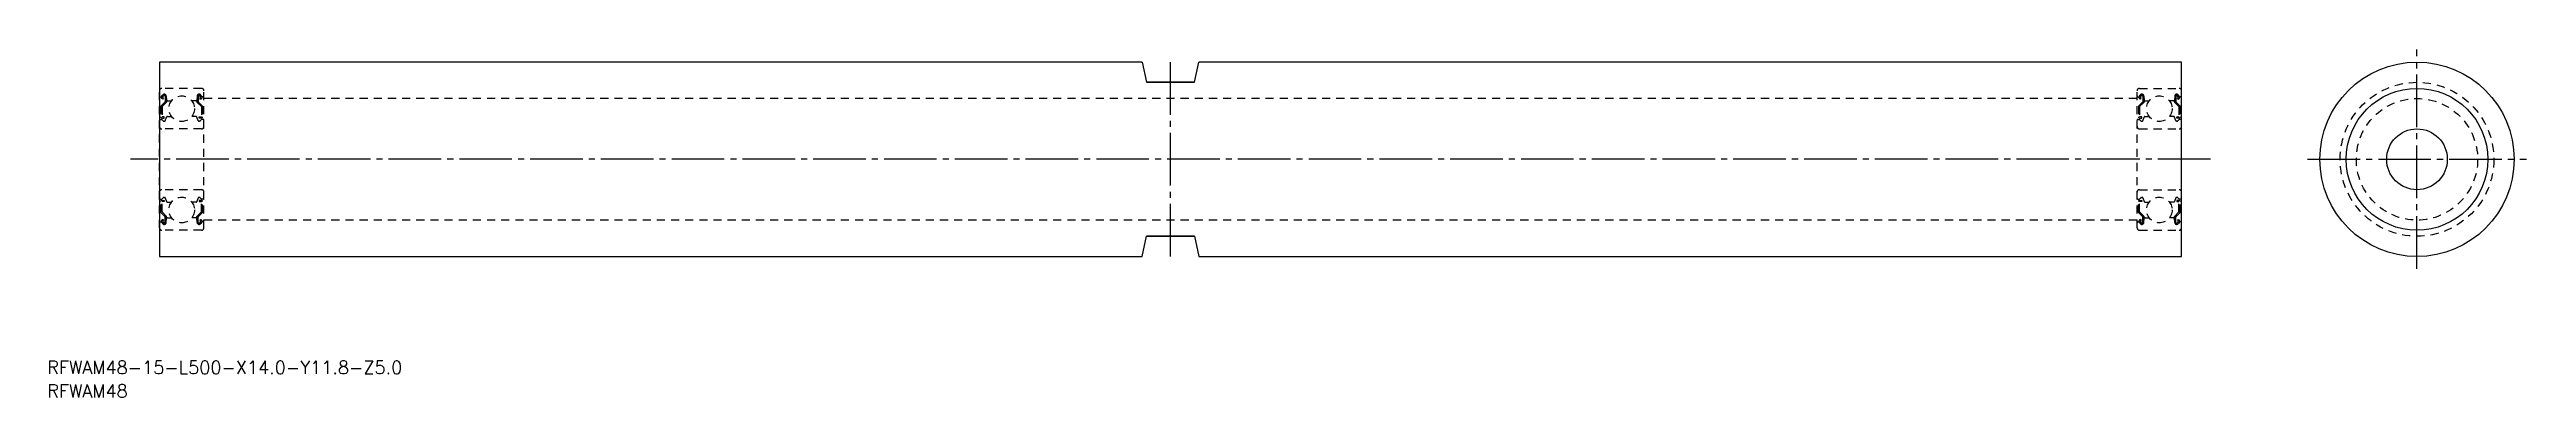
# Model space of a CAD drawing. Extents: x 52 to 665, y 146 to 232.
import ezdxf

# ---------------------------------------------------------------- set-up
doc = ezdxf.new("R2010")
doc.units = 0
doc.linetypes.add('CENTER', pattern=[17.5, 13, -1.5, 1.5, -1.5])
doc.linetypes.add('DASHED', pattern=[3.5, 2, -1.5])
doc.layers.get('0').update_dxf_attribs({"linetype": 'CONTINUOUS'})
doc.layers.add('CENTER', color=1, linetype='CENTER')
doc.styles.get("Standard").update_dxf_attribs({"font": 'txt.shx', "bigfont": '@extfont2.shx'})

msp = doc.modelspace()

# ---------------------------------------------------------------- linework, layer by layer
at = {"color": 7, "linetype": 'CONTINUOUS'}
for p, q in [((79.56, 228.92), (79.56, 180.92)), ((322.56, 228.92), (79.56, 228.92)), ((322.56, 228.92), (323.66, 223.92)), ((335.46, 223.92), (336.56, 228.92)), ((579.56, 228.92), (336.56, 228.92)), ((579.56, 180.92), (579.56, 228.92)), ((335.46, 223.92), (323.66, 223.92)), ((323.66, 223.92), (335.46, 223.92)), ((322.56, 180.92), (323.66, 185.92)), ((335.46, 185.92), (323.66, 185.92)), ((323.66, 185.92), (335.46, 185.92)), ((335.46, 185.92), (336.56, 180.92)), ((79.56, 180.92), (322.56, 180.92)), ((336.56, 180.92), (579.56, 180.92))]:
    msp.add_line(p, q, dxfattribs=at)
at = {"color": 3, "linetype": 'DASHED'}
for p, q in [((79.56, 188.02), (79.56, 221.82)), ((80.06, 220.37), (80.34, 220.76)), ((89.96, 222.42), (80.16, 222.42)), ((80.31, 220.19), (80.59, 220.6)), ((80.95, 220.49), (81, 219.14)), ((81.25, 220.52), (81.33, 219.55)), ((88.88, 220.52), (88.79, 219.55)), ((89.17, 220.49), (89.12, 219.14)), ((89.82, 220.19), (89.53, 220.6)), ((90.06, 220.37), (89.78, 220.76)), ((90.56, 188.02), (90.56, 221.82)), ((568.56, 188.02), (568.56, 221.82)), ((569.06, 220.37), (569.34, 220.76)), ((569.16, 222.42), (578.96, 222.42)), ((569.31, 220.19), (569.59, 220.6)), ((569.95, 220.49), (570, 219.14)), ((570.25, 220.52), (570.33, 219.55)), ((577.88, 220.52), (577.79, 219.55)), ((578.17, 220.49), (578.12, 219.14)), ((578.82, 220.19), (578.53, 220.6)), ((579.06, 220.37), (578.78, 220.76)), ((579.56, 188.02), (579.56, 221.82)), ((79.76, 220.37), (80.06, 220.37)), ((79.76, 214.77), (80.16, 214.77)), ((81, 219.14), (79.9, 218.04)), ((79.9, 218.04), (79.9, 215.37)), ((80.38, 219.78), (80.13, 219.95)), ((80.16, 214.77), (80.48, 214.39)), ((81.3, 219.02), (80.2, 217.92)), ((80.2, 217.92), (80.2, 215.37)), ((80.72, 215.37), (80.2, 215.37)), ((80.2, 215.07), (80.72, 215.07)), ((80.55, 220.02), (80.31, 220.19)), ((80.38, 219.78), (80.55, 220.02)), ((80.72, 215.07), (80.72, 215.37)), ((80.99, 214.45), (81.32, 215.33)), ((81.3, 219.89), (81.3, 219.02)), ((81.51, 215.47), (82.56, 215.47)), ((81.53, 219.37), (82.56, 219.37)), ((88.59, 219.37), (87.57, 219.37)), ((88.62, 215.47), (87.57, 215.47)), ((89.13, 214.45), (88.8, 215.33)), ((88.82, 219.89), (88.82, 219.02)), ((88.82, 219.02), (89.92, 217.92)), ((89.12, 219.14), (90.22, 218.04)), ((89.4, 215.37), (89.92, 215.37)), ((89.4, 215.07), (89.4, 215.37)), ((89.92, 215.07), (89.4, 215.07)), ((89.57, 220.02), (89.82, 220.19)), ((89.74, 219.78), (89.57, 220.02)), ((89.96, 214.77), (89.64, 214.39)), ((89.74, 219.78), (89.99, 219.95)), ((89.92, 217.92), (89.92, 215.37)), ((90.36, 214.77), (89.96, 214.77)), ((90.36, 220.37), (90.06, 220.37)), ((90.22, 218.04), (90.22, 215.37)), ((568.56, 219.92), (90.56, 219.92)), ((568.76, 220.37), (569.06, 220.37)), ((568.76, 214.77), (569.16, 214.77)), ((570, 219.14), (568.9, 218.04)), ((568.9, 218.04), (568.9, 215.37)), ((569.38, 219.78), (569.13, 219.95)), ((569.16, 214.77), (569.48, 214.39)), ((570.3, 219.02), (569.2, 217.92)), ((569.2, 217.92), (569.2, 215.37)), ((569.72, 215.37), (569.2, 215.37)), ((569.2, 215.07), (569.72, 215.07)), ((569.55, 220.02), (569.31, 220.19)), ((569.38, 219.78), (569.55, 220.02)), ((569.72, 215.07), (569.72, 215.37)), ((569.99, 214.45), (570.32, 215.33)), ((570.3, 219.89), (570.3, 219.02)), ((570.51, 215.47), (571.56, 215.47)), ((570.53, 219.37), (571.56, 219.37)), ((577.59, 219.37), (576.57, 219.37)), ((577.62, 215.47), (576.57, 215.47)), ((578.13, 214.45), (577.8, 215.33)), ((577.82, 219.89), (577.82, 219.02)), ((577.82, 219.02), (578.92, 217.92)), ((578.12, 219.14), (579.22, 218.04)), ((578.4, 215.37), (578.92, 215.37)), ((578.4, 215.07), (578.4, 215.37)), ((578.92, 215.07), (578.4, 215.07)), ((578.57, 220.02), (578.82, 220.19)), ((578.74, 219.78), (578.57, 220.02)), ((578.96, 214.77), (578.64, 214.39)), ((578.74, 219.78), (578.99, 219.95)), ((578.92, 217.92), (578.92, 215.37)), ((579.36, 214.77), (578.96, 214.77)), ((579.36, 220.37), (579.06, 220.37)), ((579.22, 218.04), (579.22, 215.37)), ((89.96, 212.42), (80.16, 212.42)), ((80.63, 214.32), (80.81, 214.32)), ((89.49, 214.32), (89.32, 214.32)), ((569.16, 212.42), (578.96, 212.42)), ((569.63, 214.32), (569.81, 214.32)), ((578.49, 214.32), (578.32, 214.32)), ((90.56, 204.92), (90.56, 204.92)), ((568.56, 204.92), (568.56, 204.92)), ((89.96, 197.42), (80.16, 197.42)), ((90.56, 196.67), (90.56, 196.67)), ((568.56, 196.67), (568.56, 196.67)), ((569.16, 197.42), (578.96, 197.42)), ((79.76, 195.07), (80.16, 195.07)), ((79.9, 191.79), (79.9, 194.47)), ((81, 190.69), (79.9, 191.79)), ((80.38, 190.06), (80.13, 189.88)), ((80.16, 195.07), (80.48, 195.44)), ((80.2, 194.77), (80.72, 194.77)), ((80.2, 191.92), (80.2, 194.47)), ((80.72, 194.47), (80.2, 194.47)), ((81.3, 190.82), (80.2, 191.92)), ((80.38, 190.06), (80.55, 189.81)), ((80.63, 195.52), (80.81, 195.52)), ((80.72, 194.77), (80.72, 194.47)), ((80.95, 189.34), (81, 190.69)), ((80.99, 195.38), (81.32, 194.5)), ((81.25, 189.31), (81.33, 190.28)), ((81.3, 189.95), (81.3, 190.82)), ((81.51, 194.37), (82.56, 194.37)), ((81.53, 190.47), (82.56, 190.47)), ((88.62, 194.37), (87.57, 194.37)), ((88.59, 190.47), (87.57, 190.47)), ((88.88, 189.31), (88.79, 190.28)), ((89.13, 195.38), (88.8, 194.5)), ((88.82, 190.82), (89.92, 191.92)), ((88.82, 189.95), (88.82, 190.82)), ((89.12, 190.69), (90.22, 191.79)), ((89.17, 189.34), (89.12, 190.69)), ((89.49, 195.52), (89.32, 195.52)), ((89.92, 194.77), (89.4, 194.77)), ((89.4, 194.77), (89.4, 194.47)), ((89.4, 194.47), (89.92, 194.47)), ((89.74, 190.06), (89.57, 189.81)), ((89.96, 195.07), (89.64, 195.44)), ((89.74, 190.06), (89.99, 189.88)), ((89.92, 191.92), (89.92, 194.47)), ((90.36, 195.07), (89.96, 195.07)), ((90.22, 191.79), (90.22, 194.47)), ((568.56, 189.92), (90.56, 189.92)), ((568.76, 195.07), (569.16, 195.07)), ((568.9, 191.79), (568.9, 194.47)), ((570, 190.69), (568.9, 191.79)), ((569.38, 190.06), (569.13, 189.88)), ((569.16, 195.07), (569.48, 195.44)), ((569.2, 194.77), (569.72, 194.77)), ((569.2, 191.92), (569.2, 194.47)), ((569.72, 194.47), (569.2, 194.47)), ((570.3, 190.82), (569.2, 191.92)), ((569.38, 190.06), (569.55, 189.81)), ((569.63, 195.52), (569.81, 195.52)), ((569.72, 194.77), (569.72, 194.47)), ((569.95, 189.34), (570, 190.69)), ((569.99, 195.38), (570.32, 194.5)), ((570.25, 189.31), (570.33, 190.28)), ((570.3, 189.95), (570.3, 190.82)), ((570.51, 194.37), (571.56, 194.37)), ((570.53, 190.47), (571.56, 190.47)), ((577.62, 194.37), (576.57, 194.37)), ((577.59, 190.47), (576.57, 190.47)), ((577.88, 189.31), (577.79, 190.28)), ((578.13, 195.38), (577.8, 194.5)), ((577.82, 190.82), (578.92, 191.92)), ((577.82, 189.95), (577.82, 190.82)), ((578.12, 190.69), (579.22, 191.79)), ((578.17, 189.34), (578.12, 190.69)), ((578.49, 195.52), (578.32, 195.52)), ((578.4, 194.77), (578.4, 194.47)), ((578.92, 194.77), (578.4, 194.77)), ((578.4, 194.47), (578.92, 194.47)), ((578.74, 190.06), (578.57, 189.81)), ((578.96, 195.07), (578.64, 195.44)), ((578.74, 190.06), (578.99, 189.88)), ((578.92, 191.92), (578.92, 194.47)), ((579.36, 195.07), (578.96, 195.07)), ((579.22, 191.79), (579.22, 194.47)), ((79.76, 189.47), (80.06, 189.47)), ((80.06, 189.47), (80.34, 189.07)), ((89.96, 187.42), (80.16, 187.42)), ((80.55, 189.81), (80.31, 189.64)), ((80.31, 189.64), (80.59, 189.24)), ((89.82, 189.64), (89.53, 189.24)), ((89.57, 189.81), (89.82, 189.64)), ((90.06, 189.47), (89.78, 189.07)), ((90.36, 189.47), (90.06, 189.47)), ((568.76, 189.47), (569.06, 189.47)), ((569.06, 189.47), (569.34, 189.07)), ((569.16, 187.42), (578.96, 187.42)), ((569.55, 189.81), (569.31, 189.64)), ((569.31, 189.64), (569.59, 189.24)), ((578.82, 189.64), (578.53, 189.24)), ((578.57, 189.81), (578.82, 189.64)), ((579.06, 189.47), (578.78, 189.07)), ((579.36, 189.47), (579.06, 189.47))]:
    msp.add_line(p, q, dxfattribs=at)
at = {"color": 7, "linetype": 'CONTINUOUS'}
for radius in [24, 17.5, 7.5]:
    msp.add_circle((637.78, 204.92), radius, dxfattribs=at)
at = {"color": 3, "linetype": 'DASHED'}
for centre, radius in [((85.06, 217.42), 3.17), ((574.06, 217.42), 3.17), ((637.78, 204.92), 19), ((637.78, 204.92), 15), ((85.06, 192.42), 3.17), ((574.06, 192.42), 3.17)]:
    msp.add_circle(centre, radius, dxfattribs=at)
for centre, radius, start, end in [((80.16, 221.82), 0.6, 90, 180), ((79.76, 220.57), 0.2, 180, 270), ((80.75, 220.48), 0.5, 5.06502, 144.93555), ((80.75, 220.48), 0.2, 2.13118, 144.93675), ((89.37, 220.48), 0.5, 35.06445, 174.93498), ((89.37, 220.48), 0.2, 35.06325, 177.86882), ((89.96, 221.82), 0.6, 0, 90), ((90.36, 220.57), 0.2, 270, 0), ((569.16, 221.82), 0.6, 90, 180), ((568.76, 220.57), 0.2, 180, 270), ((569.75, 220.48), 0.5, 5.06502, 144.93555), ((569.75, 220.48), 0.2, 2.13118, 144.93675), ((578.37, 220.48), 0.5, 35.06445, 174.93498), ((578.37, 220.48), 0.2, 35.06325, 177.86882), ((578.96, 221.82), 0.6, 0, 90), ((579.36, 220.57), 0.2, 270, 0), ((79.76, 214.57), 0.2, 90, 180), ((80.2, 215.37), 0.3, 180, 270), ((80.31, 220.19), 0.3, 144.93555, 235.03769), ((80.63, 214.52), 0.2, 219.99699, 270), ((80.81, 214.52), 0.2, 270, 339.97033), ((81.51, 215.27), 0.2, 90, 159.97033), ((81.53, 219.57), 0.2, 185.06502, 270), ((88.59, 219.57), 0.2, 270, 354.93498), ((88.62, 215.27), 0.2, 20.02967, 90), ((89.32, 214.52), 0.2, 200.02967, 270), ((89.49, 214.52), 0.2, 270, 320.00301), ((89.92, 215.37), 0.3, 270, 0), ((89.82, 220.19), 0.3, 304.96231, 35.06445), ((90.36, 214.57), 0.2, 0, 90), ((568.76, 214.57), 0.2, 90, 180), ((569.2, 215.37), 0.3, 180, 270), ((569.31, 220.19), 0.3, 144.93555, 235.03769), ((569.63, 214.52), 0.2, 219.99699, 270), ((569.81, 214.52), 0.2, 270, 339.97033), ((570.51, 215.27), 0.2, 90, 159.97033), ((570.53, 219.57), 0.2, 185.06502, 270), ((577.59, 219.57), 0.2, 270, 354.93498), ((577.62, 215.27), 0.2, 20.02967, 90), ((578.32, 214.52), 0.2, 200.02967, 270), ((578.49, 214.52), 0.2, 270, 320.00301), ((578.92, 215.37), 0.3, 270, 0), ((578.82, 220.19), 0.3, 304.96231, 35.06445), ((579.36, 214.57), 0.2, 0, 90), ((80.16, 213.02), 0.6, 180, 270), ((89.96, 213.02), 0.6, 270, 0), ((569.16, 213.02), 0.6, 180, 270), ((578.96, 213.02), 0.6, 270, 0), ((80.16, 196.82), 0.6, 90, 180), ((89.96, 196.82), 0.6, 0, 90), ((569.16, 196.82), 0.6, 90, 180), ((578.96, 196.82), 0.6, 0, 90), ((79.76, 195.27), 0.2, 180, 270), ((80.2, 194.47), 0.3, 90, 180), ((80.31, 189.64), 0.3, 124.96231, 215.06445), ((80.63, 195.32), 0.2, 90, 140.00301), ((80.81, 195.32), 0.2, 20.02967, 90), ((81.51, 194.57), 0.2, 200.02967, 270), ((81.53, 190.27), 0.2, 90, 174.93498), ((88.59, 190.27), 0.2, 5.06502, 90), ((88.62, 194.57), 0.2, 270, 339.97033), ((89.32, 195.32), 0.2, 90, 159.97033), ((89.49, 195.32), 0.2, 39.99699, 90), ((89.92, 194.47), 0.3, 0, 90), ((89.82, 189.64), 0.3, 324.93555, 55.03769), ((90.36, 195.27), 0.2, 270, 0), ((568.76, 195.27), 0.2, 180, 270), ((569.2, 194.47), 0.3, 90, 180), ((569.31, 189.64), 0.3, 124.96231, 215.06445), ((569.63, 195.32), 0.2, 90, 140.00301), ((569.81, 195.32), 0.2, 20.02967, 90), ((570.51, 194.57), 0.2, 200.02967, 270), ((570.53, 190.27), 0.2, 90, 174.93498), ((577.59, 190.27), 0.2, 5.06502, 90), ((577.62, 194.57), 0.2, 270, 339.97033), ((578.32, 195.32), 0.2, 90, 159.97033), ((578.49, 195.32), 0.2, 39.99699, 90), ((578.92, 194.47), 0.3, 0, 90), ((578.82, 189.64), 0.3, 324.93555, 55.03769), ((579.36, 195.27), 0.2, 270, 0), ((79.76, 189.27), 0.2, 90, 180), ((80.16, 188.02), 0.6, 180, 270), ((80.75, 189.36), 0.5, 215.06445, 354.93498), ((80.75, 189.35), 0.2, 215.06325, 357.86882), ((89.37, 189.36), 0.5, 185.06502, 324.93555), ((89.37, 189.35), 0.2, 182.13118, 324.93675), ((89.96, 188.02), 0.6, 270, 0), ((90.36, 189.27), 0.2, 0, 90), ((568.76, 189.27), 0.2, 90, 180), ((569.16, 188.02), 0.6, 180, 270), ((569.75, 189.36), 0.5, 215.06445, 354.93498), ((569.75, 189.35), 0.2, 215.06325, 357.86882), ((578.37, 189.36), 0.5, 185.06502, 324.93555), ((578.37, 189.35), 0.2, 182.13118, 324.93675), ((578.96, 188.02), 0.6, 270, 0), ((579.36, 189.27), 0.2, 0, 90)]:
    msp.add_arc(centre, radius, start, end, dxfattribs=at)
at = {"layer": 'CENTER', "color": 1, "linetype": 'CENTER'}
for p, q in [((329.56, 180.92), (329.56, 228.92)), ((637.78, 177.85), (637.78, 231.98)), ((586.73, 204.92), (72.39, 204.92)), ((610.72, 204.92), (664.85, 204.92))]:
    msp.add_line(p, q, dxfattribs=at)

# ---------------------------------------------------------------- texts
at = {"color": 7, "linetype": 'CONTINUOUS'}
for s, p in [('RFWAM48-15-L500-X14.0-Y11.8-Z5.0', (51.83, 151.95)), ('RFWAM48', (51.83, 146.17))]:
    msp.add_text(s, height=3.2, dxfattribs=at).set_placement(p)

doc.saveas('drawing.dxf')
